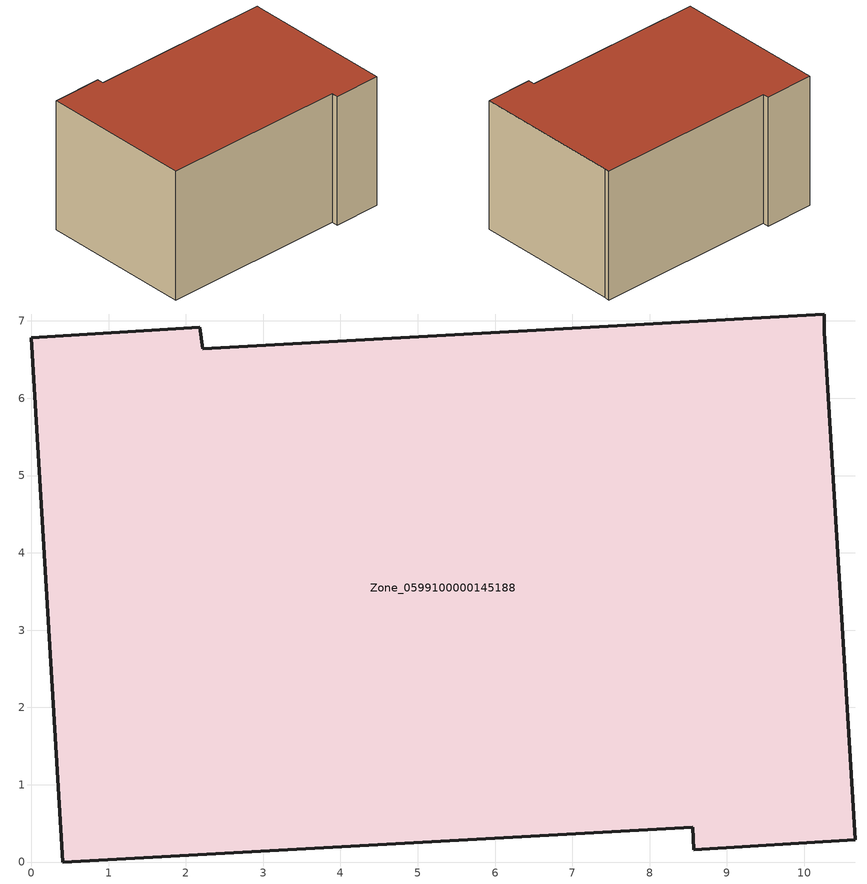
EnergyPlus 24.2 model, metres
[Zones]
Zone_0599100000145188
 floor ground (C_G): 8.57,0.16 8.56,0.45 0.41,0 0,6.78 2.18,6.92 2.22,6.64 10.26,7.09 10.26,6.86 10.66,0.29 z0
 wall outside (C_F): 8.56,0.45 8.57,0.16 10.66,0.29 10.26,6.86 10.26,7.09 2.22,6.64 2.18,6.92 0,6.78 0.41,0 8.56,0.45 z0:5.9
 roof outside (C_R): 0,6.78 0.41,0 8.56,0.45 8.57,0.16 10.66,0.29 10.26,6.86 10.26,7.09 2.22,6.64 2.18,6.92 z5.9
[BUILDING]
Pand.0599100000145188: North Axis=0; Terrain=City; Loads Convergence Tolerance Value=0.04; Temperature Convergence Tolerance Value=0.4; Solar Distribution=FullExterior; Maximum Number of Warmup Days=25; Minimum Number of Warmup Days=1
[Site:Location]
Rotterdam.The.Hague.AP_ZH_NLD Design_Conditions: Latitude=51.96; Longitude=4.45; Time Zone=1; Elevation=-4.5
[SITE:GROUNDTEMPERATURE:BUILDINGSURFACE]
18, 18, 18, 18, 18, 18, 18, 18, 18, 18, 18, 18
[MATERIAL] Thermal Absorptance=0.9; Solar Absorptance=0.7; Visible Absorptance=0.7
Name | Roughness | Thickness | Conductivity | Density | Specific Heat
G.TI.1946-1964 | MediumSmooth | 0.15 | 1 | 540 | 1210
F.TI.1946-1964 | Rough | 0.3 | 0.857143 | 1920 | 840
R.TI.1946-1964 | MediumRough | 0.2 | 0.277778 | 1500 | 1000
[CONSTRUCTION]
C_G: G.TI.1946-1964
C_F: F.TI.1946-1964
C_R: R.TI.1946-1964
[ZONE]
Zone_0599100000145188: Type=1; Multiplier=1; Ceiling Height=Autocalculate; Volume=Autocalculate; Floor Area=autocalculate; Part of Total Floor Area=Yes
[ZONEINFILTRATION:DESIGNFLOWRATE]
Infil_Zone_0599100000145188: Zone or ZoneList or Space or SpaceList=Zone_0599100000145188; Schedule=AlwaysOn; Design Flow Rate Calculation Method=Flow/Area; Flow Rate per Floor Area=0.003; Constant Term Coefficient=1; Temperature Term Coefficient=0; Velocity Term Coefficient=0; Velocity Squared Term Coefficient=0
[HVACTEMPLATE:ZONE:IDEALLOADSAIRSYSTEM]
Zone_0599100000145188: Maximum Heating Supply Air Temperature=50; Minimum Cooling Supply Air Temperature=13; Maximum Heating Supply Air Humidity Ratio=0.0156; Minimum Cooling Supply Air Humidity Ratio=0.0077; Heating Limit=NoLimit; Cooling Limit=NoLimit; Dehumidification Control Type=ConstantSensibleHeatRatio; Cooling Sensible Heat Ratio=0.7; Dehumidification Setpoint=60; Humidification Control Type=None; Humidification Setpoint=30; Outdoor Air Method=None; Outdoor Air Flow Rate per Person=0.00944; Outdoor Air Flow Rate per Zone Floor Area=0; Outdoor Air Flow Rate per Zone=0; Demand Controlled Ventilation Type=None; Outdoor Air Economizer Type=NoEconomizer; Heat Recovery Type=None; Sensible Heat Recovery Effectiveness=0.7; Latent Heat Recovery Effectiveness=0.65
[ZONECONTROL:THERMOSTAT]
ThermostatControl_Zone_0599100000145188: Zone or ZoneList=Zone_0599100000145188; Control Type Schedule=DualSetpointControlType; Control 1=Thermostat_Zone_0599100000145188; Temperature Difference Between Cutout And Setpoint=0
[THERMOSTATSETPOINT:DUALSETPOINT]
Thermostat_Zone_0599100000145188: Heating Setpoint Temperature Schedule=HeatingSetpoint_Zone_0599100000145188; Cooling Setpoint Temperature Schedule=CoolingSetpoint_Zone_0599100000145188
[SCHEDULE:COMPACT]
HeatingSetpoint_Zone_0599100000145188: Through: 12/31, For: AllDays, Until: 24:00, 21
CoolingSetpoint_Zone_0599100000145188: Through: 12/31, For: AllDays, Until: 24:00, 24
DualSetpointControlType: Through: 12/31, For: AllDays, Until: 24:00, 4
AlwaysOn: Through: 12/31, For: AllDays, Until: 24:00, 1
